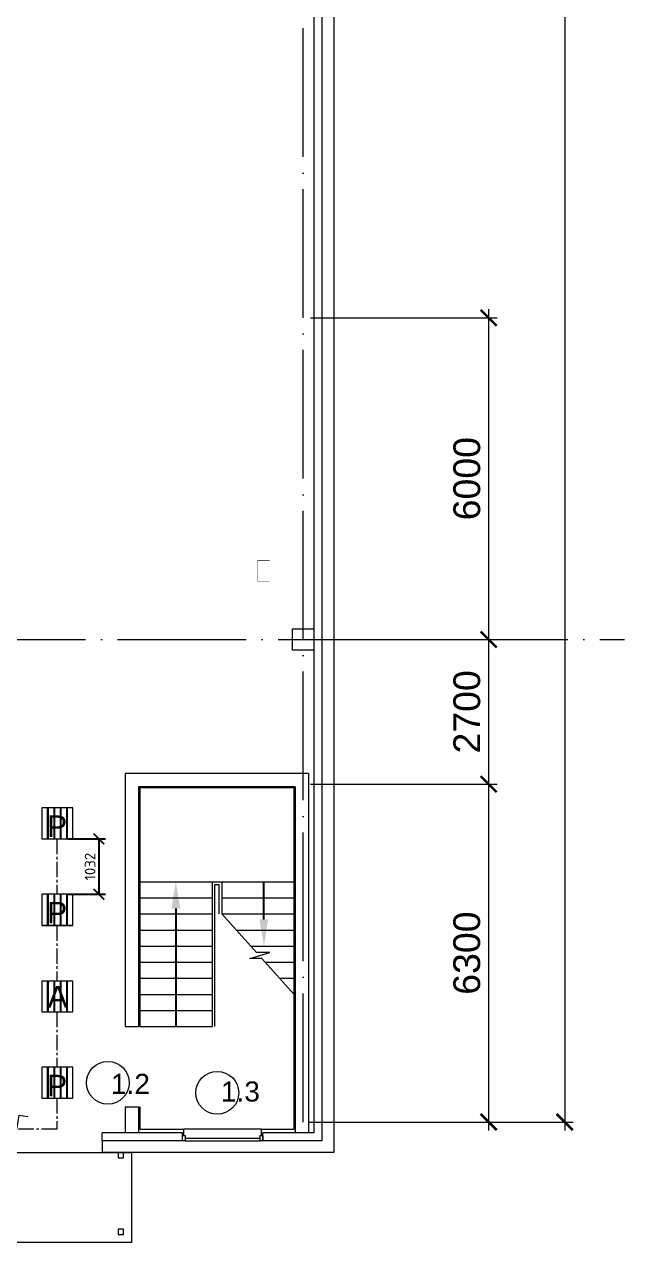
# Model space of a CAD drawing. Header units: millimetres. Extents: x -7047 to 653546, y -441812 to -147059.
# Drawn here: x 125997 to 137200, y -437911 to -415187 of the extents above; entities that cross this region are included whole.
import ezdxf
from ezdxf import colors
from ezdxf.entities.mleader import LeaderData, LeaderLine
from ezdxf.math import Vec2, Vec3

# ---------------------------------------------------------------- set-up
doc = ezdxf.new("R2010")
doc.units = ezdxf.units.MM
doc.header["$PDMODE"] = 3
doc.linetypes.add('ACAD_ISO04W100', pattern=[30, 24, -3, 0, -3])
doc.linetypes.add('осевая2', pattern=[28.575, 19.05, -3.175, 3.175, -3.175])
for name, color, linetype, lineweight in [('$Osveshenie', 240, 'Continuous', 15), ('$Оbорудование', 173, 'Continuous', 20), ('1-Колонна', 244, 'Continuous', 60), ('1-Лестница', 236, 'Continuous', 15), ('1-Лестница детали', 247, 'Continuous', 5), ('1-Металл тонк', 107, 'Continuous', 15), ('1-Номр помещения', 173, 'Continuous', 20), ('1-Окна', 133, 'Continuous', 9), ('1-Размеры', 251, 'Continuous', 15), ('1-Стена Кирпич', 32, 'Continuous', 60), ('1-Стена сэндвич-панель', 157, 'Continuous', 60), ('1-Стена тонкая', 149, 'Continuous', 13), ('1-Цоколь', 249, 'Continuous', 15), ('Ось', 251, 'ACAD_ISO04W100', 9)]:
    doc.layers.add(name, color=color, linetype=linetype, lineweight=lineweight)
doc.styles.add('Arial-0', font='arial.ttf')
doc.styles.add('Анно2.0', font='arial.ttf', dxfattribs={"height": 2})
doc.styles.add('Аннот2.5', font='arial.ttf', dxfattribs={"height": 2.5})
doc.styles.add('ГОСТ', font='isocpeur.ttf')
doc.dimstyles.new('100', dxfattribs={"dimscale": 100, "dimtxt": 2, "dimasz": 2, "dimexe": 1.25, "dimexo": 2, "dimtad": 1, "dimdec": 0, "dimtxsty": 'ГОСТ', "dimblk": 'ARCHTICK', "dimcen": 2.5, "dimadec": 0, "dimazin": 0, "dimtfac": 1, "dimtdec": 0, "dimtmove": 1, "dimatfit": 3, "dimfxl": 1, "dimtvp": 1, "dimtolj": 1, "dimtzin": 0, "dimarcsym": 0})
doc.dimstyles.new('АР-200', dxfattribs={"dimscale": 100, "dimtxt": 5, "dimasz": 3, "dimexe": 1.6, "dimexo": 1, "dimgap": 1.5, "dimtad": 1, "dimdec": 0, "dimdsep": 46, "dimtxsty": 'Arial-0', "dimblk": 'ARCHTICK', "dimcen": -4, "dimdle": 1.6, "dimclrd": 256, "dimclre": 256, "dimclrt": 256, "dimadec": 1, "dimazin": 0, "dimtfac": 1, "dimtdec": 0, "dimtmove": 1, "dimatfit": 3, "dimldrblk": 'ARCHTICK', "dimfxl": 1, "dimlwd": -1, "dimlwe": -1, "dimarcsym": 0})

# ---------------------------------------------------------------- blocks, each defined once
blk = doc.blocks.new('_ArchTick')
at = {"color": 0, "linetype": 'ByBlock', "const_width": 0.15}
blk.add_lwpolyline([(-0.5, -0.5), (0.5, 0.5)], dxfattribs=at)
blk = doc.blocks.new('*D97')
at = {"layer": '1-Размеры', "transparency": 16777216}
for p, q in [((136081, -366501), (136081, -435821)), ((131300, -366661), (136241, -366661)), ((131300, -435661), (136241, -435661))]:
    blk.add_line(p, q, dxfattribs=at)
at = {"layer": 'Defpoints', "color": 0, "transparency": 16777216}
for p in [(131200, -366661), (131200, -435661), (136081, -435661)]:
    blk.add_point(p, dxfattribs=at)
at = {"layer": '1-Размеры', "transparency": 16777216, "xscale": 300, "yscale": 300, "zscale": 300}
for p, rotation in [((136081, -366661), 90), ((136081, -435661), 270)]:
    blk.add_blockref('_ArchTick', p, dxfattribs=dict(at, rotation=rotation))
at = {"layer": '1-Размеры', "lineweight": 0, "transparency": 16777216, "insert": (135676, -401161), "char_height": 500, "attachment_point": 5, "rotation": 90, "style": 'Arial-0'}
blk.add_mtext('69000', dxfattribs=at)
blk = doc.blocks.new('*D98')
at = {"layer": '1-Размеры', "transparency": 16777216}
for p, q in [((134662, -420501), (134662, -426821)), ((131336, -420661), (134822, -420661)), ((131870, -426661), (134822, -426661))]:
    blk.add_line(p, q, dxfattribs=at)
at = {"layer": 'Defpoints', "color": 0, "transparency": 16777216}
for p in [(131236, -420661), (131770, -426661), (134662, -426661)]:
    blk.add_point(p, dxfattribs=at)
at = {"layer": '1-Размеры', "transparency": 16777216, "xscale": 300, "yscale": 300, "zscale": 300}
for p, rotation in [((134662, -420661), 90), ((134662, -426661), 270)]:
    blk.add_blockref('_ArchTick', p, dxfattribs=dict(at, rotation=rotation))
at = {"layer": '1-Размеры', "lineweight": 0, "transparency": 16777216, "insert": (134257, -423661), "char_height": 500, "attachment_point": 5, "rotation": 90, "style": 'Arial-0'}
blk.add_mtext('6000', dxfattribs=at)
blk = doc.blocks.new('*D99')
at = {"layer": '1-Размеры', "transparency": 16777216}
for p, q in [((134662, -429201), (134662, -435821)), ((131336, -429361), (134822, -429361)), ((131336, -435661), (134822, -435661))]:
    blk.add_line(p, q, dxfattribs=at)
at = {"layer": 'Defpoints', "color": 0, "transparency": 16777216}
for p in [(131236, -429361), (131236, -435661), (134662, -435661)]:
    blk.add_point(p, dxfattribs=at)
at = {"layer": '1-Размеры', "transparency": 16777216, "xscale": 300, "yscale": 300, "zscale": 300}
for p, rotation in [((134662, -429361), 90), ((134662, -435661), 270)]:
    blk.add_blockref('_ArchTick', p, dxfattribs=dict(at, rotation=rotation))
at = {"layer": '1-Размеры', "lineweight": 0, "transparency": 16777216, "insert": (134256, -432511), "char_height": 500, "attachment_point": 5, "rotation": 90, "style": 'Arial-0'}
blk.add_mtext('6300', dxfattribs=at)
blk = doc.blocks.new('*D100')
at = {"layer": '1-Размеры', "transparency": 16777216}
for p, q in [((134662, -426501), (134662, -429521)), ((131870, -426661), (134822, -426661)), ((131870, -429361), (134822, -429361))]:
    blk.add_line(p, q, dxfattribs=at)
at = {"layer": 'Defpoints', "color": 0, "transparency": 16777216}
for p in [(131770, -426661), (131770, -429361), (134662, -429361)]:
    blk.add_point(p, dxfattribs=at)
at = {"layer": '1-Размеры', "transparency": 16777216, "xscale": 300, "yscale": 300, "zscale": 300}
for p, rotation in [((134662, -426661), 90), ((134662, -429361), 270)]:
    blk.add_blockref('_ArchTick', p, dxfattribs=dict(at, rotation=rotation))
at = {"layer": '1-Размеры', "lineweight": 0, "transparency": 16777216, "insert": (134257, -428011), "char_height": 500, "attachment_point": 5, "rotation": 90, "style": 'Arial-0'}
blk.add_mtext('2700', dxfattribs=at)
blk = doc.blocks.new('*D136')
at = {"layer": '$Оbорудование', "color": 0, "lineweight": -2, "transparency": 16777216}
for p, q in [((126802, -430382), (127513, -430382)), ((127388, -430382), (127388, -431414)), ((126812, -431414), (127513, -431414))]:
    blk.add_line(p, q, dxfattribs=at)
at = {"layer": 'Defpoints', "color": 0, "linetype": 'ByBlock', "transparency": 16777216}
for p in [(126602, -430382), (126612, -431414), (127388, -431414)]:
    blk.add_point(p, dxfattribs=at)
at = {"layer": '$Оbорудование', "color": 0, "linetype": 'ByBlock', "lineweight": -2, "transparency": 16777216, "xscale": 200, "yscale": 200, "zscale": 200}
for p, rotation in [((127388, -430382), 90), ((127388, -431414), 270)]:
    blk.add_blockref('_ArchTick', p, dxfattribs=dict(at, rotation=rotation))
at = {"layer": '$Оbорудование', "color": 0, "linetype": 'ByBlock', "transparency": 16777216, "insert": (127225, -430898), "char_height": 200, "attachment_point": 5, "rotation": 90, "style": 'ГОСТ'}
blk.add_mtext('\\A1;1032', dxfattribs=at)

msp = doc.modelspace()

# ---------------------------------------------------------------- linework, layer by layer
at = {"layer": '$Osveshenie', "color": 7, "const_width": 10}
msp.add_lwpolyline([(130574.8, -425190.7), (130348.7, -425190.7), (130348.7, -425573.1), (130574.8, -425573.1)], dxfattribs=at)
at = {"layer": '$Osveshenie', "color": 7, "linetype": 'осевая2', "ltscale": 15}
for points in [[(126602.2, -430382), (126602.2, -431414)], [(126602.2, -431995), (126602.2, -433027)], [(126602.2, -433607), (126602.2, -434639)], [(126602.2, -435219), (126602.2, -435797.4)], [(126602.2, -435797.4), (125472.3, -435797.5)]]:
    msp.add_lwpolyline(points, dxfattribs=at)
at = {"layer": '$Osveshenie', "color": 7}
msp.add_lwpolyline([(125855.8, -435799.4), (125902.6, -435531.9), (126060.2, -435559.4)], dxfattribs=at)
at = {"layer": '$Оbорудование', "color": 0}
for p, q in [((126902.2, -429801.5), (126322.2, -429801.5)), ((126322.2, -429801.5), (126322.2, -430381.5)), ((126902.2, -430381.5), (126902.2, -429801.5)), ((126322.2, -430381.5), (126902.2, -430381.5)), ((126902.2, -431414), (126322.2, -431414)), ((126322.2, -431414), (126322.2, -431994)), ((126902.2, -431994), (126902.2, -431414)), ((126902.2, -431994), (126322.2, -431994)), ((126322.2, -431994), (126902.2, -431994)), ((126322.2, -433027), (126322.2, -433607)), ((126322.2, -433027), (126902.2, -433027)), ((126902.2, -433607), (126902.2, -433027)), ((126322.2, -433607), (126902.2, -433607)), ((126902.2, -434639), (126322.2, -434639)), ((126322.2, -434639), (126322.2, -435219)), ((126902.2, -435219), (126902.2, -434639)), ((126322.2, -435219), (126902.2, -435219))]:
    msp.add_line(p, q, dxfattribs=at)
at = {"layer": '$Оbорудование', "color": 252}
for p, q in [((126426.2, -429801.5), (126426.2, -430381.5)), ((126441.2, -429801.5), (126441.2, -430381.5)), ((126545.2, -429801.5), (126545.2, -430381.5)), ((126560.2, -429801.5), (126560.2, -430381.5)), ((126664.2, -429801.5), (126664.2, -430381.5)), ((126679.2, -429801.5), (126679.2, -430381.5)), ((126783.2, -429801.5), (126783.2, -430381.5)), ((126798.2, -429801.5), (126798.2, -430381.5)), ((126426.2, -431414), (126426.2, -431994)), ((126441.2, -431414), (126441.2, -431994)), ((126545.2, -431414), (126545.2, -431994)), ((126560.2, -431414), (126560.2, -431994)), ((126664.2, -431414), (126664.2, -431994)), ((126679.2, -431414), (126679.2, -431994)), ((126783.2, -431414), (126783.2, -431994)), ((126798.2, -431414), (126798.2, -431994)), ((126426.2, -433027), (126426.2, -433607)), ((126441.2, -433027), (126441.2, -433607)), ((126545.2, -433027), (126545.2, -433607)), ((126560.2, -433027), (126560.2, -433607)), ((126664.2, -433027), (126664.2, -433607)), ((126679.2, -433027), (126679.2, -433607)), ((126783.2, -433027), (126783.2, -433607)), ((126798.2, -433027), (126798.2, -433607)), ((126426.2, -434639), (126426.2, -435219)), ((126441.2, -434639), (126441.2, -435219)), ((126545.2, -434639), (126545.2, -435219)), ((126560.2, -434639), (126560.2, -435219)), ((126664.2, -434639), (126664.2, -435219)), ((126679.2, -434639), (126679.2, -435219)), ((126783.2, -434639), (126783.2, -435219)), ((126798.2, -434639), (126798.2, -435219))]:
    msp.add_line(p, q, dxfattribs=at)
at = {"layer": '$Оbорудование', "color": 0}
for centre in [(127555.4, -434929.7), (129597.6, -435116.3)]:
    msp.add_circle(centre, 400, dxfattribs=at)
at = {"layer": '1-Колонна', "color": 7, "lineweight": 0}
msp.add_lwpolyline([(130999.7, -426460.9), (131399.7, -426460.9), (131399.7, -426860.9), (130999.7, -426860.9)], close=True, dxfattribs=at)
at = {"layer": '1-Лестница', "color": 7, "lineweight": 0}
for p, q in [((128149.7, -431180.9), (131029.7, -431180.9)), ((129499.7, -431180.9), (129499.7, -433880.9)), ((129679.7, -431180.9), (129679.7, -431780.9)), ((128149.7, -431480.9), (129499.7, -431480.9)), ((129679.7, -431480.9), (131029.7, -431480.9)), ((128149.7, -431780.9), (129499.7, -431780.9)), ((129679.7, -431780.9), (131029.7, -431780.9)), ((128149.7, -432080.9), (129499.7, -432080.9)), ((129949.7, -432080.9), (131029.7, -432080.9)), ((128149.7, -432380.9), (129499.7, -432380.9)), ((130219.7, -432380.9), (131029.7, -432380.9)), ((128149.7, -432680.9), (129499.7, -432680.9)), ((130489.7, -432680.9), (131029.7, -432680.9)), ((128149.7, -432980.9), (129499.7, -432980.9)), ((130759.7, -432980.9), (131029.7, -432980.9)), ((128149.7, -433280.9), (129499.7, -433280.9)), ((128149.7, -433580.9), (129499.7, -433580.9)), ((128149.7, -433880.9), (129499.7, -433880.9))]:
    msp.add_line(p, q, dxfattribs=at)
at = {"layer": '1-Лестница детали', "color": 7, "lineweight": 0}
for p, q in [((130328.2, -432501.4), (129679.7, -431780.9)), ((131029.7, -433280.9), (130426.1, -432610.3)), ((128974.7, -435910.9), (128974.7, -435795.9)), ((130424.7, -435910.9), (130424.7, -435795.9))]:
    msp.add_line(p, q, dxfattribs=at)
for points in [[(130424.7, -435795.9), (131029.7, -435795.9), (131029.7, -429430.9), (128149.7, -429430.9), (128149.7, -433880.9)], [(129549.7, -433880.9), (129549.7, -431230.9), (129629.7, -431230.9), (129629.7, -431780.9)], [(130426.1, -432610.3), (130203.1, -432610.3), (130576.8, -432501.4), (130328.2, -432501.4)], [(128149.7, -435380.9), (128149.7, -435795.9), (128974.7, -435795.9)]]:
    msp.add_lwpolyline(points, dxfattribs=at)
at = {"layer": '1-Металл тонк', "color": 7, "lineweight": 0}
for points in [[(127849.7, -436230.9), (127749.7, -436230.9), (127749.7, -436330.9), (127849.7, -436330.9)], [(127849.7, -437660.9), (127749.7, -437660.9), (127749.7, -437760.9), (127849.7, -437760.9)]]:
    msp.add_lwpolyline(points, close=True, dxfattribs=at)
at = {"layer": '1-Окна', "color": 7, "lineweight": 0}
for p, q in [((128999.7, -435960.9), (130399.7, -435960.9)), ((128999.7, -436010.9), (130399.7, -436010.9))]:
    msp.add_line(p, q, dxfattribs=at)
for points in [[(128949.7, -435910.9), (128999.7, -435910.9), (128999.7, -436010.9), (128949.7, -436010.9)], [(130399.7, -435910.9), (130449.7, -435910.9), (130449.7, -436010.9), (130399.7, -436010.9)]]:
    msp.add_lwpolyline(points, close=True, dxfattribs=at)
at = {"layer": '1-Стена Кирпич', "color": 7, "lineweight": 0, "ltscale": 100}
for p, q in [((127879.7, -429160.9), (127879.7, -433880.9)), ((131299.7, -429160.9), (127879.7, -429160.9)), ((131299.7, -429160.9), (131299.7, -435860.9)), ((131049.7, -429410.9), (128129.7, -429410.9)), ((128129.7, -429410.9), (128129.7, -433880.9)), ((131049.7, -429410.9), (131049.7, -435860.9)), ((127879.7, -433880.9), (128129.7, -433880.9)), ((127879.7, -435380.9), (127879.7, -435860.9)), ((127879.7, -435380.9), (128129.7, -435380.9)), ((128129.7, -435380.9), (128129.7, -435860.9))]:
    msp.add_line(p, q, dxfattribs=at)
at = {"layer": '1-Стена сэндвич-панель', "color": 7, "lineweight": 0}
msp.add_line((127449.7, -436010.9), (127449.7, -435860.9), dxfattribs=at)
at = {"layer": '1-Стена сэндвич-панель', "color": 7, "lineweight": 0, "ltscale": 100}
for p, q in [((128949.7, -436010.9), (128949.7, -435860.9)), ((130449.7, -436010.9), (130449.7, -435860.9))]:
    msp.add_line(p, q, dxfattribs=at)
at = {"layer": '1-Стена сэндвич-панель', "color": 7, "lineweight": 0}
for points in [[(103736.1, -366310.9), (131549.7, -366310.9), (131549.7, -436010.9), (130449.7, -436010.9)], [(103736.1, -366460.9), (131399.7, -366460.9), (131399.7, -435860.9), (130449.7, -435860.9)], [(128949.7, -435860.9), (127449.7, -435860.9)], [(128949.7, -436010.9), (127449.7, -436010.9)]]:
    msp.add_lwpolyline(points, dxfattribs=at)
at = {"layer": '1-Стена тонкая', "color": 7, "lineweight": 0}
msp.add_line((130424.7, -435795.9), (128974.7, -435795.9), dxfattribs=at)
at = {"layer": '1-Цоколь', "color": 7, "lineweight": 0}
msp.add_line((127449.7, -436010.9), (127449.7, -436230.9), dxfattribs=at)
msp.add_lwpolyline([(103736.1, -366090.9), (131769.7, -366090.9), (131769.7, -436230.9), (127449.7, -436230.9)], dxfattribs=at)
msp.add_lwpolyline([(125399.7, -436230.9), (127999.7, -436230.9), (127999.7, -437910.9), (125399.7, -437910.9)], close=True, dxfattribs=at)
at = {"layer": 'Ось', "color": 7, "lineweight": 0, "ltscale": 100}
for p, q in [((131199.7, -435660.9), (131199.7, -363771.2)), ((103736.1, -426660.9), (137199.7, -426660.9))]:
    msp.add_line(p, q, dxfattribs=at)

# ---------------------------------------------------------------- texts
at = {"layer": '$Osveshenie', "color": 7, "char_height": 400, "width": 132.864, "attachment_point": 5, "style": 'Анно2.0'}
for s, insert in [('Р', (126609.7, -430143.5)), ('Р', (126609.7, -431756)), ('А', (126619.1, -433326.9)), ('Р', (126609.7, -434981))]:
    msp.add_mtext(s, dxfattribs=dict(at, insert=insert))
at = {"layer": '1-Номр помещения', "color": 0, "char_height": 375, "width": 1061.513, "attachment_point": 5, "style": 'Аннот2.5'}
for s, insert in [('1.2', (127976.8, -434949.8)), ('1.3', (130029.3, -435094.8))]:
    msp.add_mtext(s, dxfattribs=dict(at, insert=insert))

# ---------------------------------------------------------------- dimensions: what is measured, and where the dimension line sits
at = {"layer": '$Оbорудование', "color": 0, "linetype": 'ByBlock'}
dim = msp.add_linear_dim(base=(127388, -431414), p1=(126602.2, -430382), p2=(126612.2, -431414), angle=90, dimstyle='100', override={"dimfxl": 250}, dxfattribs=at)
dim.commit()
dim.dimension.update_dxf_attribs({"geometry": '*D136', "text_midpoint": (127225.5, -430898)})
at = {"layer": '1-Размеры', "color": 7, "lineweight": 0}
for base, p1, p2, angle, picture, middle in [((136081.1, -435660.9), (131199.7, -366660.9), (131199.7, -435660.9), 270, '*D97', (135675.9, -401160.9)), ((134661.9, -426660.9), (131236.1, -420660.9), (131769.7, -426660.9), 90, '*D98', (134256.6, -423660.9)), ((134661.9, -429360.9), (131769.7, -426660.9), (131769.7, -429360.9), 270, '*D100', (134256.6, -428010.9)), ((134661.9, -435660.9), (131236.1, -429360.9), (131236.1, -435660.9), 90, '*D99', (134256.4, -432510.9))]:
    dim = msp.add_linear_dim(base=base, p1=p1, p2=p2, angle=angle, dimstyle='АР-200', dxfattribs=at)
    dim.commit()
    dim.dimension.update_dxf_attribs({"geometry": picture, "text_midpoint": middle})

# ---------------------------------------------------------------- leaders
at = {"layer": '1-Лестница детали', "color": 7, "lineweight": 0}
ml = msp.add_multileader_mtext('Standard', dxfattribs=at)
ml.set_content('')
ml.set_leader_properties()
ml.build(insert=Vec2(0, 0))
ml.multileader.update_dxf_attribs({"has_dogleg": 0, "arrow_head_size": 500})
ctx = ml.context
ctx.base_point, ctx.arrow_head_size, ctx.plane_origin = Vec3(128824.7, -433880.9), 500, Vec3(128824.7, -431280.9)
ctx.text_align_type = 2
notes = []
notes.append((ctx, [(0, (1, 1, 0), (128832.7, -433880.9), (-1, 0), 8, [(0, [(128824.7, -431180.9)], 0, [])])]))
ctx.mtext, ml.multileader.dxf.content_type = None, 0
ml = msp.add_multileader_mtext('Standard', dxfattribs=at)
ml.set_content('')
ml.set_leader_properties()
ml.build(insert=Vec2(0, 0))
ml.multileader.update_dxf_attribs({"has_dogleg": 0, "arrow_head_size": 500})
ctx = ml.context
ctx.base_point, ctx.arrow_head_size, ctx.plane_origin = Vec3(130467.2, -431180.9), 500, Vec3(130467.2, -431880.9)
notes.append((ctx, [(1, (1, 1, 0), (130475.2, -431180.9), (-1, 0), 8, [(0, [(130467.2, -432380.9)], 0, [])])]))
ctx.mtext, ml.multileader.dxf.content_type = None, 0
for ctx, leaders in notes:
    for number, flags, end, landing, length, lines in leaders:
        leader = LeaderData()
        leader.index, (leader.has_last_leader_line, leader.has_dogleg_vector, leader.attachment_direction) = number, flags
        leader.last_leader_point, leader.dogleg_vector, leader.dogleg_length = Vec3(end), Vec3(landing), length
        for number, points, colour, breaks in lines:
            line = LeaderLine()
            line.index, line.vertices, line.color, line.breaks = number, Vec3.list(points), colors.encode_raw_color(colour), breaks
            leader.lines.append(line)
        ctx.leaders.append(leader)

doc.saveas('drawing.dxf')
